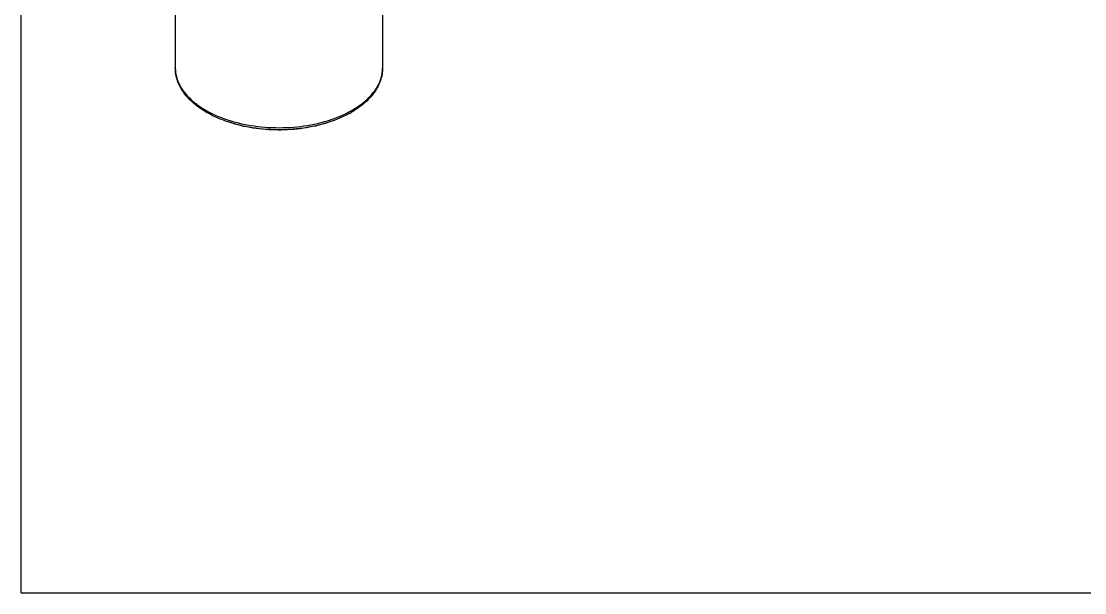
# Model space of a CAD drawing. Header units: millimetres. Extents: x 0 to 1189, y 0 to 841.
# Drawn here: x 0 to 534, y 0 to 287 of the extents above; entities that cross this region are included whole.
import ezdxf

# ---------------------------------------------------------------- set-up
doc = ezdxf.new("R2010")
doc.units = ezdxf.units.MM
doc.header["$LTSCALE"] = 65.395
doc.layers.get('0').update_dxf_attribs({"linetype": 'CONTINUOUS'})
doc.layers.add('SURFACES', color=7, linetype='CONTINUOUS')

msp = doc.modelspace()

# ---------------------------------------------------------------- linework, layer by layer
at = {"color": 7, "linetype": 'Continuous'}
for q in [(0, 841), (1189, 0)]:
    msp.add_line((0, 0), q, dxfattribs=at)
at = {"color": 9, "linetype": 'Continuous'}
msp.add_line((77.41, 261.25), (77.42, 261.16), dxfattribs=at)
msp.add_lwpolyline([(77.42, 261.25), (77.42, 261.19), (77.42, 261.16)], dxfattribs=at)
for centre, radius, start, end in [((94.65, 263.33), 17.37, 180.001, 183.2173), ((94.76, 263.34), 17.47, 183.2202, 186.8866), ((140.46, 286.48), 51.23, 297.5043, 299.9747)]:
    msp.add_arc(centre, radius, start, end, dxfattribs=at)
at = {"color": 7, "linetype": 'Continuous'}
msp.add_arc((140.5, 284.34), 50.09, 298.5968, 299.9947, dxfattribs=at)
for points, knots in [([(164.47, 240.36), (160.59, 238.25), (151.93, 234.86), (137.92, 232.27), (123.25, 232.05), (111.21, 233.9), (102.25, 236.61), (96.17, 239.16), (90.75, 242.21), (86.09, 245.72), (82.3, 249.66), (79.46, 253.96), (77.69, 258.56), (77.29, 261.76), (77.29, 263.33)], [0, 0, 0, 0, 0.129093, 0.269364, 0.414138, 0.555751, 0.623198, 0.687397, 0.747878, 0.804448, 0.857257, 0.906827, 0.954035, 1, 1, 1, 1]), ([(181.29, 263.33), (181.29, 262.26), (181.1, 260.11), (180, 255.82), (177.23, 250.65), (172.11, 245.24), (167.86, 242.3), (165.54, 240.96)], [0, 0, 0, 0, 0.112259, 0.225895, 0.462147, 0.7185, 1, 1, 1, 1]), ([(153.46, 235.77), (149.59, 234.52), (141.44, 232.68), (128.9, 231.82), (116.37, 232.8), (108.27, 234.71), (104.43, 236)], [0, 0, 0, 0, 0.245116, 0.500655, 0.755853, 1, 1, 1, 1])]:
    msp.add_open_spline(points, degree=3, knots=knots, dxfattribs=at)
at = {"color": 9, "linetype": 'Continuous'}
for points, knots in [([(166.06, 242.11), (168.34, 243.42), (172.48, 246.27), (177.43, 251.47), (180.08, 256.37), (181.12, 260.36), (181.29, 262.35), (181.29, 263.33)], [0, 0, 0, 0, 0.289589, 0.548633, 0.781636, 0.891838, 1, 1, 1, 1]), ([(77.42, 261.16), (77.6, 259.75), (78.32, 256.89), (80.4, 252.82), (83.42, 248.98), (87.32, 245.45), (92.02, 242.26), (99.43, 238.46), (110.13, 235.02), (124, 233.09), (138.27, 233.38), (151.87, 235.87), (160.32, 239.06), (164.12, 241.04)], [0, 0, 0, 0, 0.042993, 0.088289, 0.136985, 0.189732, 0.246768, 0.307982, 0.441053, 0.583899, 0.729512, 0.870439, 1, 1, 1, 1])]:
    msp.add_open_spline(points, degree=3, knots=knots, dxfattribs=at)
at = {"layer": 'SURFACES', "color": 7, "linetype": 'Continuous'}
for p, q in [((77.29, 331.28), (77.29, 263.33)), ((181.29, 326.23), (181.29, 263.33))]:
    msp.add_line(p, q, dxfattribs=at)

doc.saveas('drawing.dxf')
